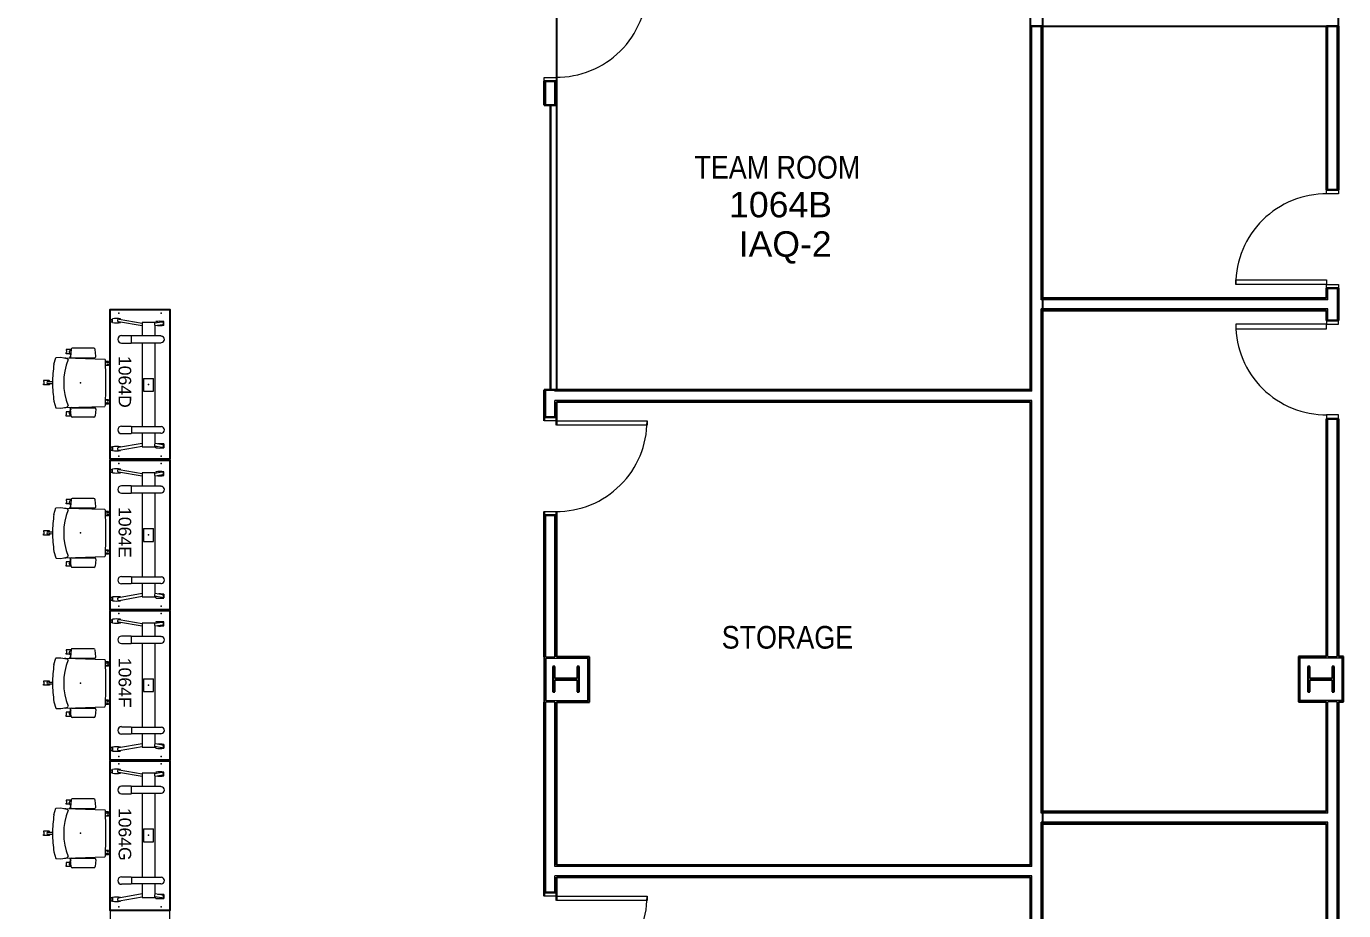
# Model space of a CAD drawing. Header units: millimetres. Extents: x -15988 to 119026, y 0 to 105082.
# Drawn here: x 67349 to 80646, y 32134 to 41058 of the extents above; entities that cross this region are included whole.
import ezdxf
from ezdxf.enums import TextEntityAlignment as Align

# ---------------------------------------------------------------- set-up
doc = ezdxf.new("R2010")
doc.units = ezdxf.units.MM
doc.header["$LTSCALE"] = 25
doc.header["$MEASUREMENT"] = 0
doc.layers.add('PLANON_CONSTRUCTION', color=8, linetype='CONTINUOUS', lineweight=18)
doc.layers.add('PLANON_ROOM_NAME', color=8, linetype='CONTINUOUS', lineweight=18)
for name, color, linetype in [('PLANON_FLEXIBLE_WORKSPACES', 3, 'CONTINUOUS'), ('PLANON_IAQ_SENSOR_NUMBERS', 7, 'CONTINUOUS'), ('PLANON_SPACE_NUMBERS', 7, 'CONTINUOUS'), ('PLANON_SPACE_POLYLINES', 251, 'CONTINUOUS'), ('PLANON_WORKPLACE_ID', 7, 'CONTINUOUS')]:
    doc.layers.add(name, color=color, linetype=linetype)
doc.styles.add('Arial Unicode MS', font='', dxfattribs={"width": 0.85, "height": 228.6})
doc.styles.add('CADM-LOCN-STYLE', font='arial.ttf')
doc.styles.get('Arial Unicode MS').set_extended_font_data('Arial Unicode MS')

msp = doc.modelspace()

# ---------------------------------------------------------------- linework, layer by layer
at = {"layer": 'PLANON_CONSTRUCTION', "lineweight": 25}
for p, q in [((80595, 41058), (80595, 41181)), ((77608, 41058), (80595, 41058)), ((72577, 34695), (72576, 34695)), ((72576, 34695), (72576, 34238)), ((72665, 34598), (72665, 34341)), ((72685, 34598), (72665, 34598)), ((72685, 34476), (72685, 34598)), ((73033, 34695), (72701, 34695)), ((72930, 34598), (72910, 34598)), ((72910, 34598), (72910, 34476)), ((72930, 34341), (72930, 34598)), ((73033, 34238), (73033, 34695)), ((80472, 34698), (80189, 34698)), ((80189, 34698), (80189, 34241)), ((80285, 34598), (80285, 34341)), ((80305, 34598), (80285, 34598)), ((80305, 34476), (80305, 34598)), ((80550, 34598), (80530, 34598)), ((80530, 34598), (80530, 34476)), ((80550, 34341), (80550, 34598)), ((80646, 34698), (80595, 34698)), ((80646, 34241), (80646, 34698)), ((72910, 34476), (72685, 34476)), ((72685, 34341), (72685, 34464)), ((72685, 34464), (72910, 34464)), ((72910, 34464), (72910, 34341)), ((80530, 34476), (80305, 34476)), ((80305, 34341), (80305, 34464)), ((80305, 34464), (80530, 34464)), ((80530, 34464), (80530, 34341)), ((72665, 34341), (72685, 34341)), ((72910, 34341), (72930, 34341)), ((80285, 34341), (80305, 34341)), ((80530, 34341), (80550, 34341)), ((72576, 34238), (72577, 34238)), ((72701, 34238), (73033, 34238)), ((80189, 34241), (80472, 34241)), ((80595, 34241), (80646, 34241))]:
    msp.add_line(p, q, dxfattribs=at)
at = {"layer": 'PLANON_CONSTRUCTION', "lineweight": 30}
for p, q in [((77484, 41058), (77484, 37391)), ((77608, 41058), (77484, 41058)), ((77608, 38314), (77608, 41058)), ((80472, 41058), (80472, 39407)), ((80595, 41058), (80472, 41058)), ((80595, 39407), (80595, 41058)), ((72577, 40505), (72577, 40262)), ((72701, 40505), (72577, 40505)), ((72701, 40262), (72701, 40505)), ((72577, 40262), (72701, 40262)), ((80472, 39407), (80595, 39407)), ((80472, 38314), (77608, 38314)), ((80472, 38416), (80472, 38314)), ((80595, 38416), (80472, 38416)), ((80595, 38089), (80595, 38416)), ((77608, 38191), (80472, 38191)), ((77608, 33133), (77608, 38191)), ((80472, 38191), (80472, 38089)), ((80472, 38089), (80595, 38089)), ((72577, 37391), (72577, 37076)), ((77484, 37391), (72577, 37391)), ((72701, 37267), (77484, 37267)), ((72701, 37032), (72701, 37267)), ((77484, 37267), (77484, 32593)), ((72577, 37115), (72701, 37115)), ((80472, 37098), (80472, 34698)), ((80595, 37098), (80472, 37098)), ((80595, 34698), (80595, 37098)), ((72577, 36162), (72577, 34695)), ((72701, 36124), (72577, 36124)), ((72701, 34695), (72701, 36162)), ((72577, 34238), (72577, 32279)), ((72701, 32593), (72701, 34238)), ((80472, 34241), (80472, 33133)), ((80595, 31698), (80595, 34241)), ((80472, 33133), (77608, 33133)), ((77608, 30593), (77608, 33009)), ((77608, 33009), (80472, 33009)), ((80472, 33009), (80472, 31698)), ((77484, 32593), (72701, 32593)), ((72701, 32470), (77484, 32470)), ((72701, 32235), (72701, 32470)), ((77484, 32470), (77484, 26745)), ((72577, 32317), (72701, 32317))]:
    msp.add_line(p, q, dxfattribs=at)
at = {"layer": 'PLANON_CONSTRUCTION'}
for p, q in [((77500, 37375), (77500, 41058)), ((77592, 38299), (77592, 41058)), ((80487, 39407), (80487, 41058)), ((80580, 39407), (80580, 41058)), ((72577, 40543), (72701, 40543)), ((72577, 40505), (72577, 40543)), ((72701, 40505), (72577, 40505)), ((72593, 40262), (72593, 40505)), ((72685, 40262), (72685, 40505)), ((72701, 40543), (72701, 40505)), ((72646, 40262), (72633, 40262)), ((72633, 40262), (72633, 37391)), ((72646, 37391), (72646, 40262)), ((80472, 39407), (80595, 39407)), ((80472, 39369), (80472, 39407)), ((80595, 39369), (80472, 39369)), ((80595, 39407), (80595, 39369)), ((79557, 38499), (80472, 38499)), ((79557, 38454), (79557, 38499)), ((80472, 38454), (79557, 38454)), ((80472, 38499), (80472, 38454)), ((80472, 38454), (80595, 38454)), ((80472, 38416), (80472, 38454)), ((80595, 38454), (80595, 38416)), ((80487, 38299), (77592, 38299)), ((80595, 38416), (80472, 38416)), ((80487, 38299), (80487, 38416)), ((80580, 38416), (80580, 38089)), ((68196, 38200), (68196, 36684)), ((68797, 38200), (68196, 38200)), ((68797, 36684), (68797, 38200)), ((80487, 38207), (77592, 38207)), ((77592, 33117), (77592, 38207)), ((80487, 38089), (80487, 38207)), ((68202, 38073), (68202, 38101)), ((68202, 38101), (68219, 38101)), ((68219, 38073), (68202, 38073)), ((68219, 38068), (68219, 38107)), ((68518, 38034), (68280, 38076)), ((68285, 38103), (68519, 38062)), ((68299, 38100), (68299, 38107)), ((68299, 38068), (68299, 38072)), ((68520, 38068), (68517, 38012)), ((68646, 38068), (68520, 38068)), ((68650, 38012), (68646, 38068)), ((68717, 38074), (68647, 38062)), ((68722, 38047), (68648, 38034)), ((68656, 38079), (68656, 38063)), ((68736, 38040), (68736, 38079)), ((79557, 38051), (79557, 38006)), ((80472, 38051), (79557, 38051)), ((80595, 38089), (80472, 38089)), ((80472, 38089), (80472, 38051)), ((80472, 38006), (80472, 38051)), ((80472, 38051), (80595, 38051)), ((80595, 38051), (80595, 38089)), ((68408, 37936), (68310, 37936)), ((68410, 37927), (68408, 37936)), ((68707, 37933), (68409, 37933)), ((68410, 37870), (68410, 37927)), ((68517, 38012), (68517, 37995)), ((68517, 37995), (68517, 37933)), ((68650, 37995), (68650, 38012)), ((68650, 37933), (68650, 37995)), ((68707, 37933), (68713, 37932)), ((79557, 38006), (80472, 38006)), ((67752, 37797, 0), (67750, 37796, 0)), ((67750, 37796, 0), (67750, 37787, 0)), ((67750, 37787, 0), (67751, 37787, 0)), ((67750, 37756, 0), (67750, 37765, 0)), ((67750, 37765, 0), (67751, 37765, 0)), ((67751, 37787, 0), (67756, 37787, 0)), ((67751, 37765, 0), (67756, 37765, 0)), ((67802, 37797, 0), (67752, 37797, 0)), ((67756, 37787, 0), (67756, 37765, 0)), ((67803, 37800), (67796, 37724)), ((68032, 37809), (67813, 37809)), ((68050, 37728), (68044, 37796)), ((68310, 37862), (68408, 37862)), ((68408, 37862), (68410, 37870)), ((68409, 37865), (68707, 37865)), ((68517, 37865), (68517, 37018)), ((68650, 37018), (68650, 37865)), ((68707, 37865), (68713, 37866)), ((67628, 37649), (67647, 37714)), ((67647, 37714), (67649, 37716)), ((67649, 37716), (67698, 37718)), ((67698, 37718), (67758, 37707)), ((67734, 37712), (67747, 37713)), ((67747, 37713), (68140, 37700)), ((67752, 37754, 0), (67750, 37756, 0)), ((67790, 37754, 0), (67752, 37754, 0)), ((67789, 37712), (67797, 37736)), ((67792, 37748), (67796, 37733)), ((67807, 37713), (68039, 37714)), ((67867, 37709), (67868, 37713)), ((68178, 37677, 0), (68147, 37677, 0)), ((68149, 37631), (68150, 37632)), ((68178, 37634, 0), (68153, 37634, 0)), ((68174, 37666, 0), (68174, 37661, 0)), ((68179, 37666, 0), (68174, 37666, 0)), ((68174, 37650, 0), (68174, 37645, 0)), ((68179, 37645, 0), (68174, 37645, 0)), ((68180, 37675, 0), (68178, 37677, 0)), ((68180, 37636, 0), (68178, 37634, 0)), ((68180, 37667, 0), (68179, 37666, 0)), ((68180, 37645, 0), (68179, 37645, 0)), ((68180, 37667, 0), (68180, 37675, 0)), ((68180, 37645, 0), (68180, 37636, 0)), ((68533, 37505), (68533, 37375)), ((68533, 37505), (68633, 37505)), ((68633, 37375), (68633, 37505)), ((67523, 37483), (67522, 37481)), ((67522, 37481), (67522, 37473)), ((67522, 37473), (67522, 37472)), ((67522, 37472), (67528, 37472)), ((67522, 37450), (67522, 37451)), ((67522, 37451), (67528, 37451)), ((67522, 37442), (67522, 37450)), ((67523, 37440), (67522, 37442)), ((67580, 37483), (67523, 37483)), ((67580, 37440), (67523, 37440)), ((67528, 37451), (67528, 37472)), ((67582, 37481), (67580, 37483)), ((67582, 37442), (67580, 37440)), ((67582, 37473), (67582, 37481)), ((67582, 37450), (67582, 37442)), ((67591, 37472), (67614, 37473)), ((67614, 37450), (67591, 37450)), ((68533, 37375), (68633, 37375)), ((72593, 37115), (72593, 37391)), ((72633, 37391), (72646, 37391)), ((72685, 37375), (72685, 37391)), ((77500, 37375), (72685, 37375)), ((67628, 37274), (67647, 37209)), ((68178, 37246, 0), (68147, 37246, 0)), ((68149, 37292), (68150, 37291)), ((68178, 37289, 0), (68153, 37289, 0)), ((68174, 37273, 0), (68174, 37278, 0)), ((68179, 37278, 0), (68174, 37278, 0)), ((68174, 37256, 0), (68174, 37262, 0)), ((68179, 37256, 0), (68174, 37256, 0)), ((68180, 37287, 0), (68178, 37289, 0)), ((68180, 37247, 0), (68178, 37246, 0)), ((68180, 37278, 0), (68179, 37278, 0)), ((68180, 37256, 0), (68179, 37256, 0)), ((68180, 37278, 0), (68180, 37287, 0)), ((68180, 37256, 0), (68180, 37247, 0)), ((77500, 37283), (72685, 37283)), ((72685, 37115), (72685, 37283)), ((77500, 32578), (77500, 37283)), ((67647, 37209), (67649, 37207)), ((67649, 37207), (67698, 37205)), ((67698, 37205), (67758, 37216)), ((67734, 37211), (67747, 37210)), ((67747, 37210), (68140, 37223)), ((67752, 37169, 0), (67750, 37167, 0)), ((67750, 37167, 0), (67750, 37158, 0)), ((67750, 37158, 0), (67751, 37158, 0)), ((67750, 37127, 0), (67750, 37136, 0)), ((67750, 37136, 0), (67751, 37136, 0)), ((67752, 37125, 0), (67750, 37127, 0)), ((67751, 37158, 0), (67756, 37158, 0)), ((67751, 37136, 0), (67756, 37136, 0)), ((67790, 37169, 0), (67752, 37169, 0)), ((67802, 37125, 0), (67752, 37125, 0)), ((67756, 37136, 0), (67756, 37158, 0)), ((67789, 37211), (67797, 37187)), ((67792, 37175), (67796, 37190)), ((67803, 37123), (67796, 37199)), ((67807, 37209), (68039, 37209)), ((68032, 37114), (67813, 37114)), ((67867, 37214), (67868, 37209)), ((68050, 37195), (68044, 37127)), ((72577, 37115), (72701, 37115)), ((72577, 37076), (72577, 37115)), ((72701, 37115), (72701, 37076)), ((80595, 37137), (80472, 37137)), ((80472, 37137), (80472, 37098)), ((80472, 37098), (80595, 37098)), ((80487, 34698), (80487, 37098)), ((80580, 34698), (80580, 37098)), ((80595, 37098), (80595, 37137)), ((68310, 37022), (68408, 37022)), ((68408, 37022), (68410, 37013)), ((68409, 37018), (68707, 37018)), ((68410, 37013), (68410, 36956)), ((68707, 37018), (68713, 37018)), ((72701, 37076), (72577, 37076)), ((72701, 37032), (72701, 37076)), ((72701, 37076), (73616, 37076)), ((73616, 37032), (72701, 37032)), ((73616, 37076), (73616, 37032)), ((68518, 36849), (68280, 36808)), ((68408, 36947), (68310, 36947)), ((68410, 36956), (68408, 36947)), ((68707, 36951), (68409, 36951)), ((68517, 36951), (68517, 36872)), ((68517, 36889), (68517, 36872)), ((68517, 36872), (68520, 36815)), ((68646, 36815), (68650, 36872)), ((68722, 36836), (68648, 36849)), ((68650, 36872), (68650, 36951)), ((68650, 36872), (68650, 36889)), ((68707, 36951), (68713, 36951)), ((68736, 36843), (68736, 36805)), ((68219, 36810), (68202, 36810)), ((68202, 36810), (68202, 36782)), ((68202, 36782), (68219, 36782)), ((68219, 36815), (68219, 36776)), ((68285, 36780), (68519, 36822)), ((68299, 36815), (68299, 36811)), ((68299, 36783), (68299, 36776)), ((68520, 36815), (68646, 36815)), ((68717, 36809), (68647, 36822)), ((68656, 36805), (68656, 36820)), ((68196, 36684), (68196, 35168)), ((68797, 36684), (68196, 36684)), ((68196, 36684), (68797, 36684)), ((68202, 36557), (68202, 36586)), ((68202, 36586), (68219, 36586)), ((68219, 36552), (68219, 36591)), ((68285, 36587), (68519, 36546)), ((68299, 36584), (68299, 36591)), ((68797, 35168), (68797, 36684)), ((68219, 36557), (68202, 36557)), ((68518, 36518), (68280, 36560)), ((68299, 36552), (68299, 36556)), ((68520, 36552), (68517, 36496)), ((68517, 36496), (68517, 36479)), ((68517, 36479), (68517, 36417)), ((68646, 36552), (68520, 36552)), ((68650, 36496), (68646, 36552)), ((68717, 36559), (68647, 36546)), ((68722, 36531), (68648, 36518)), ((68650, 36479), (68650, 36496)), ((68650, 36417), (68650, 36479)), ((68656, 36563), (68656, 36548)), ((68736, 36524), (68736, 36563)), ((68408, 36421), (68310, 36420)), ((68310, 36346), (68408, 36346)), ((68410, 36411), (68408, 36421)), ((68408, 36346), (68410, 36354)), ((68707, 36417), (68409, 36417)), ((68409, 36349), (68707, 36349)), ((68410, 36354), (68410, 36411)), ((68517, 36349), (68517, 35503)), ((68650, 35503), (68650, 36349)), ((68707, 36417), (68713, 36416)), ((68707, 36349), (68713, 36350)), ((67628, 36133), (67647, 36198)), ((67647, 36198), (67649, 36200)), ((67649, 36200), (67698, 36202)), ((67698, 36202), (67758, 36191)), ((67734, 36196), (67747, 36197)), ((67747, 36197), (68140, 36184)), ((67752, 36282, 0), (67750, 36280, 0)), ((67750, 36280, 0), (67750, 36271, 0)), ((67750, 36271, 0), (67751, 36271, 0)), ((67750, 36240, 0), (67750, 36249, 0)), ((67750, 36249, 0), (67751, 36249, 0)), ((67752, 36238, 0), (67750, 36240, 0)), ((67751, 36271, 0), (67756, 36271, 0)), ((67751, 36249, 0), (67756, 36249, 0)), ((67802, 36282, 0), (67752, 36282, 0)), ((67790, 36238, 0), (67752, 36238, 0)), ((67756, 36271, 0), (67756, 36249, 0)), ((67789, 36196), (67797, 36220)), ((67792, 36232), (67796, 36217)), ((67803, 36284), (67796, 36208)), ((67807, 36198), (68039, 36198)), ((68032, 36293), (67813, 36293)), ((67867, 36193), (67868, 36198)), ((68050, 36212), (68044, 36280)), ((68178, 36162, 0), (68147, 36162, 0)), ((68149, 36115), (68150, 36116)), ((68178, 36118, 0), (68153, 36118, 0)), ((68174, 36151, 0), (68174, 36145, 0)), ((68179, 36151, 0), (68174, 36151, 0)), ((68174, 36134, 0), (68174, 36129, 0)), ((68179, 36129, 0), (68174, 36129, 0)), ((68180, 36160, 0), (68178, 36162, 0)), ((68180, 36120, 0), (68178, 36118, 0)), ((68180, 36151, 0), (68179, 36151, 0)), ((68180, 36129, 0), (68179, 36129, 0)), ((68180, 36151, 0), (68180, 36160, 0)), ((68180, 36129, 0), (68180, 36120, 0)), ((72577, 36162), (72701, 36162)), ((72577, 36124), (72577, 36162)), ((72701, 36124), (72577, 36124)), ((72593, 34695), (72593, 36124)), ((72685, 34695), (72685, 36124)), ((72701, 36162), (72701, 36124)), ((67523, 35967), (67522, 35965)), ((67522, 35965), (67522, 35957)), ((67522, 35957), (67522, 35956)), ((67522, 35956), (67528, 35956)), ((67522, 35934), (67522, 35935)), ((67522, 35935), (67528, 35935)), ((67522, 35926), (67522, 35934)), ((67523, 35924), (67522, 35926)), ((67580, 35967), (67523, 35967)), ((67580, 35924), (67523, 35924)), ((67528, 35935), (67528, 35956)), ((67582, 35965), (67580, 35967)), ((67582, 35926), (67580, 35924)), ((67582, 35957), (67582, 35965)), ((67582, 35934), (67582, 35926)), ((67591, 35957), (67614, 35957)), ((67614, 35934), (67591, 35935)), ((68533, 35990), (68533, 35859)), ((68533, 35990), (68633, 35990)), ((68633, 35859), (68633, 35990)), ((68149, 35776), (68150, 35775)), ((68178, 35773, 0), (68153, 35773, 0)), ((68180, 35771, 0), (68178, 35773, 0)), ((68180, 35762, 0), (68180, 35771, 0)), ((68533, 35859), (68633, 35859)), ((67628, 35758), (67647, 35693)), ((67647, 35693), (67649, 35691)), ((67649, 35691), (67698, 35689)), ((67698, 35689), (67758, 35700)), ((67734, 35695), (67747, 35694)), ((67747, 35694), (68140, 35708)), ((67752, 35653, 0), (67750, 35651, 0)), ((67750, 35651, 0), (67750, 35642, 0)), ((67750, 35642, 0), (67751, 35642, 0)), ((67751, 35642, 0), (67756, 35642, 0)), ((67790, 35653, 0), (67752, 35653, 0)), ((67756, 35620, 0), (67756, 35642, 0)), ((67789, 35695), (67797, 35671)), ((67792, 35659), (67796, 35674)), ((67803, 35607), (67796, 35683)), ((67807, 35694), (68039, 35693)), ((67867, 35698), (67868, 35694)), ((68050, 35679), (68044, 35611)), ((68178, 35730, 0), (68147, 35730, 0)), ((68174, 35757, 0), (68174, 35762, 0)), ((68179, 35762, 0), (68174, 35762, 0)), ((68174, 35741, 0), (68174, 35746, 0)), ((68179, 35741, 0), (68174, 35741, 0)), ((68180, 35732, 0), (68178, 35730, 0)), ((68180, 35762, 0), (68179, 35762, 0)), ((68180, 35740, 0), (68179, 35741, 0)), ((68180, 35740, 0), (68180, 35732, 0)), ((67750, 35612, 0), (67750, 35620, 0)), ((67750, 35620, 0), (67751, 35620, 0)), ((67752, 35610, 0), (67750, 35612, 0)), ((67751, 35620, 0), (67756, 35620, 0)), ((67802, 35610, 0), (67752, 35610, 0)), ((68032, 35598), (67813, 35598)), ((68310, 35506), (68408, 35506)), ((68408, 35506), (68410, 35497)), ((68408, 35431), (68310, 35431)), ((68410, 35441), (68408, 35431)), ((68409, 35503), (68707, 35503)), ((68707, 35435), (68409, 35435)), ((68410, 35497), (68410, 35441)), ((68517, 35435), (68517, 35356)), ((68517, 35373), (68517, 35356)), ((68650, 35356), (68650, 35435)), ((68650, 35356), (68650, 35373)), ((68707, 35503), (68713, 35502)), ((68707, 35435), (68713, 35436)), ((68219, 35294), (68202, 35294)), ((68202, 35294), (68202, 35266)), ((68202, 35266), (68219, 35266)), ((68219, 35299), (68219, 35261)), ((68518, 35333), (68280, 35292)), ((68285, 35264), (68519, 35306)), ((68299, 35299), (68299, 35295)), ((68299, 35267), (68299, 35261)), ((68517, 35356), (68520, 35299)), ((68520, 35299), (68646, 35299)), ((68646, 35299), (68650, 35356)), ((68717, 35293), (68647, 35306)), ((68722, 35320), (68648, 35333)), ((68656, 35289), (68656, 35304)), ((68736, 35328), (68736, 35289)), ((68196, 35168), (68196, 33652)), ((68797, 35168), (68196, 35168)), ((68196, 35168), (68797, 35168)), ((68797, 33652), (68797, 35168)), ((68202, 35041), (68202, 35070)), ((68202, 35070), (68219, 35070)), ((68219, 35041), (68202, 35041)), ((68219, 35036), (68219, 35075)), ((68518, 35003), (68280, 35044)), ((68285, 35071), (68519, 35030)), ((68299, 35069), (68299, 35075)), ((68299, 35036), (68299, 35040)), ((68520, 35036), (68517, 34980)), ((68517, 34980), (68517, 34963)), ((68646, 35036), (68520, 35036)), ((68650, 34980), (68646, 35036)), ((68717, 35043), (68647, 35030)), ((68722, 35016), (68648, 35003)), ((68650, 34963), (68650, 34980)), ((68656, 35047), (68656, 35032)), ((68736, 35008), (68736, 35047)), ((68408, 34905), (68310, 34905)), ((68410, 34895), (68408, 34905)), ((68408, 34830), (68410, 34839)), ((68707, 34901), (68409, 34901)), ((68410, 34839), (68410, 34895)), ((68517, 34963), (68517, 34901)), ((68650, 34901), (68650, 34963)), ((68707, 34901), (68713, 34900)), ((67752, 34766, 0), (67750, 34764, 0)), ((67750, 34764, 0), (67750, 34755, 0)), ((67750, 34755, 0), (67751, 34755, 0)), ((67750, 34724, 0), (67750, 34733, 0)), ((67750, 34733, 0), (67751, 34733, 0)), ((67752, 34722, 0), (67750, 34724, 0)), ((67751, 34755, 0), (67756, 34755, 0)), ((67751, 34733, 0), (67756, 34733, 0)), ((67802, 34766, 0), (67752, 34766, 0)), ((67790, 34722, 0), (67752, 34722, 0)), ((67756, 34755, 0), (67756, 34733, 0)), ((67792, 34717), (67796, 34701)), ((67803, 34768), (67796, 34693)), ((68032, 34777), (67813, 34777)), ((68050, 34696), (68044, 34764)), ((68310, 34830), (68408, 34830)), ((68409, 34833), (68707, 34833)), ((68517, 34833), (68517, 33987)), ((68650, 33987), (68650, 34833)), ((68707, 34833), (68713, 34834)), ((67628, 34617), (67647, 34682)), ((67647, 34682), (67649, 34684)), ((67649, 34684), (67698, 34686)), ((67698, 34686), (67758, 34675)), ((67734, 34680), (67747, 34681)), ((67747, 34681), (68140, 34668)), ((67789, 34680), (67797, 34704)), ((67807, 34682), (68039, 34682)), ((67867, 34677), (67868, 34682)), ((68178, 34646, 0), (68147, 34646, 0)), ((68149, 34599), (68150, 34600)), ((68178, 34602, 0), (68153, 34602, 0)), ((68174, 34635, 0), (68174, 34629, 0)), ((68179, 34635, 0), (68174, 34635, 0)), ((68174, 34619, 0), (68174, 34613, 0)), ((68179, 34613, 0), (68174, 34613, 0)), ((68180, 34644, 0), (68178, 34646, 0)), ((68180, 34604, 0), (68178, 34602, 0)), ((68180, 34635, 0), (68179, 34635, 0)), ((68180, 34613, 0), (68179, 34613, 0)), ((68180, 34635, 0), (68180, 34644, 0)), ((68180, 34613, 0), (68180, 34604, 0)), ((72592, 34679), (72592, 34254)), ((73017, 34679), (72592, 34679)), ((72593, 34695), (72685, 34695)), ((73017, 34254), (73017, 34679)), ((80205, 34682), (80205, 34257)), ((80630, 34682), (80205, 34682)), ((80487, 34698), (80580, 34698)), ((80630, 34257), (80630, 34682)), ((67523, 34451), (67522, 34449)), ((67522, 34449), (67522, 34441)), ((67522, 34441), (67522, 34440)), ((67522, 34440), (67528, 34440)), ((67580, 34451), (67523, 34451)), ((67528, 34419), (67528, 34440)), ((67582, 34449), (67580, 34451)), ((67582, 34441), (67582, 34449)), ((67591, 34441), (67614, 34441)), ((68533, 34474), (68533, 34344)), ((68533, 34474), (68633, 34474)), ((68633, 34344), (68633, 34474)), ((67522, 34410), (67522, 34419)), ((67522, 34419), (67522, 34419)), ((67522, 34419), (67528, 34419)), ((67523, 34408), (67522, 34410)), ((67580, 34408), (67523, 34408)), ((67582, 34410), (67580, 34408)), ((67582, 34419), (67582, 34410)), ((67614, 34418), (67591, 34419)), ((68533, 34344), (68633, 34344)), ((67628, 34242), (67647, 34177)), ((67647, 34177), (67649, 34175)), ((67649, 34175), (67698, 34174)), ((67698, 34174), (67758, 34184)), ((67734, 34180), (67747, 34178)), ((67747, 34178), (68140, 34192)), ((67789, 34179), (67797, 34155)), ((67807, 34178), (68039, 34178)), ((67867, 34182), (67868, 34178)), ((68178, 34214, 0), (68147, 34214, 0)), ((68149, 34260), (68150, 34259)), ((68178, 34257, 0), (68153, 34257, 0)), ((68174, 34241, 0), (68174, 34246, 0)), ((68179, 34246, 0), (68174, 34246, 0)), ((68174, 34225, 0), (68174, 34230, 0)), ((68179, 34225, 0), (68174, 34225, 0)), ((68180, 34255, 0), (68178, 34257, 0)), ((68180, 34216, 0), (68178, 34214, 0)), ((68180, 34247, 0), (68179, 34246, 0)), ((68180, 34224, 0), (68179, 34225, 0)), ((68180, 34247, 0), (68180, 34255, 0)), ((68180, 34224, 0), (68180, 34216, 0)), ((72592, 34254), (73017, 34254)), ((72685, 34238), (72593, 34238)), ((72593, 32317), (72593, 34238)), ((72685, 32578), (72685, 34238)), ((80205, 34257), (80630, 34257)), ((80487, 33117), (80487, 34241)), ((80580, 34241), (80487, 34241)), ((80580, 31698), (80580, 34241)), ((67752, 34137, 0), (67750, 34135, 0)), ((67750, 34135, 0), (67750, 34127, 0)), ((67750, 34127, 0), (67751, 34126, 0)), ((67750, 34104, 0), (67751, 34105, 0)), ((67750, 34096, 0), (67750, 34104, 0)), ((67752, 34094, 0), (67750, 34096, 0)), ((67751, 34126, 0), (67756, 34126, 0)), ((67751, 34105, 0), (67756, 34105, 0)), ((67790, 34137, 0), (67752, 34137, 0)), ((67802, 34094, 0), (67752, 34094, 0)), ((67756, 34105, 0), (67756, 34126, 0)), ((67792, 34143), (67796, 34158)), ((67803, 34091), (67796, 34167)), ((68032, 34082), (67813, 34082)), ((68050, 34163), (68044, 34095)), ((68310, 33990), (68408, 33990)), ((68408, 33915), (68310, 33915)), ((68408, 33990), (68410, 33982)), ((68410, 33925), (68408, 33915)), ((68409, 33987), (68707, 33987)), ((68707, 33919), (68409, 33919)), ((68410, 33982), (68410, 33925)), ((68517, 33919), (68517, 33840)), ((68650, 33840), (68650, 33919)), ((68707, 33987), (68713, 33986)), ((68707, 33919), (68713, 33920)), ((68219, 33779), (68202, 33779)), ((68202, 33779), (68202, 33750)), ((68219, 33783), (68219, 33745)), ((68518, 33818), (68280, 33776)), ((68285, 33749), (68519, 33790)), ((68299, 33783), (68299, 33779)), ((68517, 33857), (68517, 33840)), ((68517, 33840), (68520, 33784)), ((68520, 33784), (68646, 33784)), ((68646, 33784), (68650, 33840)), ((68717, 33777), (68647, 33790)), ((68722, 33805), (68648, 33817)), ((68650, 33840), (68650, 33857)), ((68656, 33773), (68656, 33788)), ((68736, 33812), (68736, 33773)), ((68196, 33652), (68196, 32136)), ((68797, 33652), (68196, 33652)), ((68196, 33652), (68797, 33652)), ((68202, 33750), (68219, 33750)), ((68299, 33751), (68299, 33745)), ((68797, 32136), (68797, 33652)), ((68202, 33525), (68202, 33554)), ((68202, 33554), (68219, 33554)), ((68219, 33525), (68202, 33525)), ((68219, 33520), (68219, 33559)), ((68518, 33487), (68280, 33528)), ((68285, 33555), (68519, 33514)), ((68299, 33553), (68299, 33559)), ((68299, 33520), (68299, 33525)), ((68520, 33521), (68517, 33464)), ((68646, 33521), (68520, 33521)), ((68650, 33464), (68646, 33521)), ((68717, 33527), (68647, 33514)), ((68656, 33531), (68656, 33516)), ((68736, 33493), (68736, 33531)), ((68408, 33389), (68310, 33389)), ((68410, 33380), (68408, 33389)), ((68707, 33385), (68409, 33385)), ((68410, 33323), (68410, 33380)), ((68517, 33464), (68517, 33447)), ((68517, 33447), (68517, 33385)), ((68722, 33500), (68648, 33487)), ((68650, 33447), (68650, 33464)), ((68650, 33385), (68650, 33447)), ((68707, 33385), (68713, 33385)), ((67752, 33250, 0), (67750, 33248, 0)), ((67750, 33248, 0), (67750, 33239, 0)), ((67802, 33250, 0), (67752, 33250, 0)), ((67803, 33252), (67796, 33177)), ((68032, 33261), (67813, 33261)), ((68050, 33180), (68044, 33248)), ((68310, 33314), (68408, 33314)), ((68408, 33314), (68410, 33323)), ((68409, 33318), (68707, 33318)), ((68517, 33318), (68517, 32471)), ((68650, 32471), (68650, 33318)), ((68707, 33318), (68713, 33318)), ((67628, 33101), (67647, 33167)), ((67647, 33167), (67649, 33168)), ((67649, 33168), (67698, 33170)), ((67698, 33170), (67758, 33159)), ((67734, 33164), (67747, 33165)), ((67747, 33165), (68140, 33152)), ((67750, 33239, 0), (67751, 33239, 0)), ((67750, 33217, 0), (67751, 33218, 0)), ((67750, 33209, 0), (67750, 33217, 0)), ((67752, 33207, 0), (67750, 33209, 0)), ((67751, 33239, 0), (67756, 33239, 0)), ((67751, 33218, 0), (67756, 33218, 0)), ((67790, 33207, 0), (67752, 33207, 0)), ((67756, 33239, 0), (67756, 33218, 0)), ((67789, 33164), (67797, 33188)), ((67792, 33201), (67796, 33185)), ((67807, 33166), (68039, 33166)), ((67867, 33161), (67868, 33166)), ((68178, 33130, 0), (68147, 33130, 0)), ((68174, 33119, 0), (68174, 33113, 0)), ((68179, 33119, 0), (68174, 33119, 0)), ((68180, 33128, 0), (68178, 33130, 0)), ((68180, 33119, 0), (68179, 33119, 0)), ((68180, 33119, 0), (68180, 33128, 0)), ((80487, 33117), (77592, 33117)), ((68149, 33084), (68150, 33084)), ((68178, 33087, 0), (68153, 33087, 0)), ((68174, 33103, 0), (68174, 33097, 0)), ((68179, 33097, 0), (68174, 33097, 0)), ((68180, 33088, 0), (68178, 33087, 0)), ((68180, 33097, 0), (68179, 33097, 0)), ((68180, 33097, 0), (68180, 33088, 0)), ((77592, 30577), (77592, 33025)), ((80487, 33025), (77592, 33025)), ((80487, 31698), (80487, 33025)), ((67523, 32935), (67522, 32934)), ((67522, 32934), (67522, 32925)), ((67522, 32925), (67522, 32925)), ((67522, 32925), (67528, 32925)), ((67522, 32894), (67522, 32903)), ((67522, 32903), (67522, 32903)), ((67522, 32903), (67528, 32903)), ((67523, 32892), (67522, 32894)), ((67580, 32935), (67523, 32935)), ((67580, 32892), (67523, 32892)), ((67528, 32903), (67528, 32925)), ((67582, 32934), (67580, 32935)), ((67582, 32894), (67580, 32892)), ((67582, 32925), (67582, 32934)), ((67582, 32903), (67582, 32894)), ((67591, 32925), (67614, 32925)), ((67614, 32902), (67591, 32903)), ((68533, 32958), (68533, 32828)), ((68533, 32958), (68633, 32958)), ((68633, 32828), (68633, 32958)), ((67628, 32726), (67647, 32661)), ((68149, 32744), (68150, 32743)), ((68178, 32741, 0), (68153, 32741, 0)), ((68174, 32725, 0), (68174, 32730, 0)), ((68179, 32730, 0), (68174, 32730, 0)), ((68174, 32709, 0), (68174, 32714, 0)), ((68180, 32739, 0), (68178, 32741, 0)), ((68180, 32731, 0), (68179, 32730, 0)), ((68180, 32731, 0), (68180, 32739, 0)), ((68533, 32828), (68633, 32828)), ((67647, 32661), (67649, 32659)), ((67649, 32659), (67698, 32658)), ((67698, 32658), (67758, 32668)), ((67734, 32664), (67747, 32662)), ((67747, 32662), (68140, 32676)), ((67752, 32621, 0), (67750, 32619, 0)), ((67750, 32619, 0), (67750, 32611, 0)), ((67750, 32611, 0), (67751, 32610, 0)), ((67750, 32588, 0), (67751, 32589, 0)), ((67750, 32580, 0), (67750, 32588, 0)), ((67752, 32578, 0), (67750, 32580, 0)), ((67751, 32610, 0), (67756, 32610, 0)), ((67751, 32589, 0), (67756, 32589, 0)), ((67790, 32621, 0), (67752, 32621, 0)), ((67802, 32578, 0), (67752, 32578, 0)), ((67756, 32589, 0), (67756, 32610, 0)), ((67789, 32664), (67797, 32639)), ((67792, 32627), (67796, 32642)), ((67803, 32576), (67796, 32651)), ((67807, 32662), (68039, 32662)), ((67867, 32666), (67868, 32662)), ((68050, 32647), (68044, 32579)), ((68178, 32698, 0), (68147, 32698, 0)), ((68179, 32709, 0), (68174, 32709, 0)), ((68180, 32700, 0), (68178, 32698, 0)), ((68180, 32708, 0), (68179, 32709, 0)), ((68180, 32708, 0), (68180, 32700, 0)), ((77500, 32578), (72685, 32578)), ((68032, 32567), (67813, 32567)), ((68310, 32474), (68408, 32474)), ((68408, 32474), (68410, 32466)), ((68409, 32471), (68707, 32471)), ((68410, 32466), (68410, 32409)), ((68707, 32471), (68713, 32470)), ((77500, 32486), (72685, 32486)), ((72685, 32317), (72685, 32486)), ((77500, 26729), (77500, 32486)), ((68408, 32400), (68310, 32400)), ((68410, 32409), (68408, 32400)), ((68707, 32403), (68409, 32403)), ((68517, 32403), (68517, 32324)), ((68517, 32341), (68517, 32324)), ((68517, 32324), (68520, 32268)), ((68646, 32268), (68650, 32324)), ((68650, 32324), (68650, 32403)), ((68650, 32324), (68650, 32341)), ((68707, 32403), (68713, 32404)), ((72577, 32317), (72701, 32317)), ((72577, 32279), (72577, 32317)), ((72701, 32317), (72701, 32279)), ((68219, 32263), (68202, 32263)), ((68202, 32263), (68202, 32234)), ((68202, 32234), (68219, 32234)), ((68219, 32267), (68219, 32229)), ((68518, 32302), (68280, 32260)), ((68285, 32233), (68519, 32274)), ((68299, 32267), (68299, 32263)), ((68299, 32235), (68299, 32229)), ((68520, 32268), (68646, 32268)), ((68717, 32262), (68647, 32274)), ((68722, 32289), (68648, 32302)), ((68656, 32257), (68656, 32273)), ((68736, 32296), (68736, 32257)), ((72701, 32279), (72577, 32279)), ((72701, 32235), (72701, 32279)), ((72701, 32279), (73616, 32279)), ((73616, 32235), (72701, 32235)), ((73616, 32279), (73616, 32235)), ((68196, 32136), (68196, 30620)), ((68797, 32136), (68196, 32136)), ((68196, 32136), (68797, 32136)), ((68797, 30620), (68797, 32136))]:
    msp.add_line(p, q, dxfattribs=at)
at = {"layer": 'PLANON_CONSTRUCTION', "lineweight": 9}
for centre, start, end in [((72701, 41458), 269.5, 0), ((80472, 38454), 89.5, 180), ((80472, 38051), 180, 270.5), ((72701, 37076), 269.5, 0), ((72701, 32279), 269.5, 0)]:
    msp.add_arc(centre, 914, start, end, dxfattribs=at)
at = {"layer": 'PLANON_CONSTRUCTION'}
for centre, radius, start, end in [((68259, 37812), 297, 82.2638, 97.7362), ((68259, 38363), 297, 262.2638, 277.7362), ((68283, 38089), 13.9, 79.9778, 260.0094), ((68696, 37784), 297, 82.2638, 97.7362), ((68696, 38335), 297, 265.403, 277.7362), ((68720, 38061), 13.8, 279.9035, 100.1286), ((68310, 37899), 37.4, 90.023, 269.977), ((68710, 37899), 33.4, 275.4576, 84.4289), ((67794, 37776), 11.4, 51.8778, 196.1887), ((67513, 37667), 290, 16.3651, 21.3925), ((67813, 37798), 10.4, 89.9787, 172.7665), ((68030, 37795), 14.1, 5.0564, 81.6035), ((68815, 37465), 1201, 171.1894, 180.1649), ((68371, 37461), 645, 158.7369, 201.2631), ((67757, 37695), 12.2, 2.3186, 84.5482), ((67807, 37724), 10.8, 179.3584, 268.1697), ((68039, 37725), 11.8, 270.0236, 12.7259), ((68134, 37688), 13, 1.3189, 61.3454), ((61457, 37461), 6694, 358.0569, 1.9431), ((67973, 37889), 290, 307.0998, 309.3925), ((68327, 37402), 290, 122.6079, 127.6347), ((68164, 37656), 11.4, 307.8113, 124.1887), ((67566, 37461), 11.4, 91.8113, 268.1887), ((67583, 37762), 290, 266.6075, 271.6349), ((67583, 37161), 290, 88.3653, 93.3921), ((68815, 37458), 1201, 179.8351, 188.8106), ((68134, 37235), 13, 298.6546, 358.6811), ((67973, 37034), 290, 50.6075, 52.9002), ((68327, 37521), 290, 232.3653, 237.3921), ((68164, 37267), 11.4, 235.8113, 52.1887), ((67757, 37228), 12.2, 275.4518, 357.6814), ((67513, 37256), 290, 338.6075, 343.6349), ((67794, 37147), 11.4, 163.8113, 308.1222), ((67807, 37199), 10.8, 91.8303, 180.6416), ((67813, 37125), 10.4, 187.2335, 270.0213), ((68030, 37128), 14.1, 278.3965, 354.9436), ((68039, 37198), 11.8, 347.2741, 89.9764), ((68310, 36985), 37.4, 90.023, 269.977), ((68710, 36985), 33.4, 275.5711, 84.5424), ((68696, 36549), 297, 82.2638, 94.597), ((68720, 36823), 13.8, 259.8714, 80.0965), ((68259, 36521), 297, 82.2638, 97.7362), ((68259, 37071), 297, 262.2638, 277.7362), ((68283, 36794), 13.9, 99.9906, 280.0222), ((68696, 37099), 297, 262.2638, 277.7362), ((68259, 36296), 297, 82.2638, 97.7362), ((68283, 36573), 13.9, 79.9778, 260.0094), ((68259, 36847), 297, 262.2638, 277.7362), ((68696, 36268), 297, 82.2638, 97.7362), ((68696, 36819), 297, 265.403, 277.7362), ((68720, 36545), 13.8, 279.9035, 100.1286), ((68310, 36383), 37.4, 90.023, 269.977), ((68710, 36383), 33.4, 275.4576, 84.4289), ((68371, 35946), 645, 158.7369, 201.2631), ((67757, 36179), 12.2, 2.3186, 84.5482), ((67794, 36260), 11.4, 51.8778, 196.1887), ((67513, 36151), 290, 16.3651, 21.3925), ((67807, 36208), 10.8, 179.3584, 268.1697), ((67813, 36283), 10.4, 89.9787, 172.7665), ((68030, 36279), 14.1, 5.0564, 81.6035), ((68039, 36209), 11.8, 270.0236, 12.7259), ((68134, 36172), 13, 1.3189, 61.3454), ((61457, 35946), 6694, 358.0569, 1.9431), ((68815, 35949), 1201, 171.1894, 180.1649), ((67973, 36373), 290, 307.0998, 309.3925), ((68327, 35886), 290, 122.6079, 127.6347), ((68164, 36140), 11.4, 307.8113, 124.1887), ((67566, 35946), 11.4, 91.8113, 268.1887), ((67583, 36246), 290, 266.6075, 271.6349), ((67583, 35645), 290, 88.3653, 93.3921), ((68815, 35942), 1201, 179.8351, 188.8106), ((68327, 36005), 290, 232.3653, 237.3921), ((67757, 35712), 12.2, 275.4518, 357.6814), ((67513, 35740), 290, 338.6075, 343.6349), ((67807, 35683), 10.8, 91.8303, 180.6416), ((68039, 35682), 11.8, 347.2741, 89.9764), ((68134, 35719), 13, 298.6546, 358.6811), ((67973, 35518), 290, 50.6075, 52.9002), ((68164, 35751), 11.4, 235.8113, 52.1887), ((67794, 35631), 11.4, 163.8113, 308.1222), ((67813, 35609), 10.4, 187.2335, 270.0213), ((68030, 35612), 14.1, 278.3965, 354.9436), ((68310, 35469), 37.4, 90.023, 269.977), ((68710, 35469), 33.4, 275.5711, 84.5424), ((68259, 35005), 297, 82.2638, 97.7362), ((68259, 35555), 297, 262.2638, 277.7362), ((68283, 35278), 13.9, 99.9906, 280.0222), ((68696, 35583), 297, 262.2638, 277.7362), ((68696, 35033), 297, 82.2638, 94.597), ((68720, 35307), 13.8, 259.8714, 80.0965), ((68259, 34780), 297, 82.2638, 97.7362), ((68259, 35331), 297, 262.2638, 277.7362), ((68283, 35057), 13.9, 79.9778, 260.0094), ((68696, 34753), 297, 82.2638, 97.7362), ((68696, 35303), 297, 265.403, 277.7362), ((68720, 35029), 13.8, 279.9035, 100.1286), ((68310, 34867), 37.4, 90.023, 269.977), ((68710, 34867), 33.4, 275.4576, 84.4289), ((67794, 34744), 11.4, 51.8778, 196.1887), ((67513, 34635), 290, 16.3651, 21.3925), ((67813, 34767), 10.4, 89.9787, 172.7665), ((68030, 34763), 14.1, 5.0564, 81.6035), ((68815, 34433), 1201, 171.1894, 180.1649), ((68371, 34430), 645, 158.7369, 201.2631), ((67757, 34663), 12.2, 2.3186, 84.5482), ((67807, 34692), 10.8, 179.3584, 268.1697), ((68039, 34694), 11.8, 270.0236, 12.7259), ((68134, 34656), 13, 1.3189, 61.3454), ((61457, 34430), 6694, 358.0569, 1.9431), ((67973, 34857), 290, 307.0998, 309.3925), ((68327, 34371), 290, 122.6079, 127.6347), ((68164, 34624), 11.4, 307.8113, 124.1887), ((67566, 34430), 11.4, 91.8113, 268.1887), ((67583, 34731), 290, 266.6075, 271.6349), ((67583, 34129), 290, 88.3653, 93.3921), ((68815, 34426), 1201, 179.8351, 188.8106), ((67757, 34196), 12.2, 275.4518, 357.6814), ((67807, 34167), 10.8, 91.8303, 180.6416), ((68039, 34166), 11.8, 347.2741, 89.9764), ((68134, 34203), 13, 298.6546, 358.6811), ((67973, 34002), 290, 50.6075, 52.9002), ((68327, 34489), 290, 232.3653, 237.3921), ((68164, 34236), 11.4, 235.8113, 52.1887), ((67513, 34225), 290, 338.6075, 343.6349), ((67794, 34116), 11.4, 163.8113, 308.1222), ((67813, 34093), 10.4, 187.2335, 270.0213), ((68030, 34096), 14.1, 278.3965, 354.9436), ((68310, 33953), 37.4, 90.023, 269.977), ((68710, 33953), 33.4, 275.5711, 84.5424), ((68259, 33489), 297, 82.2638, 97.7362), ((68283, 33762), 13.9, 99.9906, 280.0222), ((68696, 33517), 297, 82.2638, 94.597), ((68720, 33791), 13.8, 259.8714, 80.0965), ((68259, 34039), 297, 262.2638, 277.7362), ((68696, 34068), 297, 262.2638, 277.7362), ((68259, 33265), 297, 82.2638, 97.7362), ((68259, 33815), 297, 262.2638, 277.7362), ((68283, 33542), 13.9, 79.9778, 260.0094), ((68696, 33237), 297, 82.2638, 97.7362), ((68720, 33513), 13.8, 279.9035, 100.1286), ((68310, 33351), 37.4, 90.023, 269.977), ((68696, 33787), 297, 265.403, 277.7362), ((68710, 33351), 33.4, 275.4576, 84.4289), ((67813, 33251), 10.4, 89.9787, 172.7665), ((68030, 33247), 14.1, 5.0564, 81.6035), ((68371, 32914), 645, 158.7369, 201.2631), ((67757, 33147), 12.2, 2.3186, 84.5482), ((67794, 33228), 11.4, 51.8778, 196.1887), ((67513, 33119), 290, 16.3651, 21.3925), ((67807, 33177), 10.8, 179.3584, 268.1697), ((68039, 33178), 11.8, 270.0236, 12.7259), ((68134, 33141), 13, 1.3189, 61.3454), ((61457, 32914), 6694, 358.0569, 1.9431), ((67973, 33342), 290, 307.0998, 309.3925), ((68164, 33108), 11.4, 307.8113, 124.1887), ((68815, 32917), 1201, 171.1894, 180.1649), ((68327, 32855), 290, 122.6079, 127.6347), ((67566, 32914), 11.4, 91.8113, 268.1887), ((67583, 33215), 290, 266.6075, 271.6349), ((67583, 32613), 290, 88.3653, 93.3921), ((68815, 32910), 1201, 179.8351, 188.8106), ((67973, 32486), 290, 50.6075, 52.9002), ((68327, 32973), 290, 232.3653, 237.3921), ((68164, 32720), 11.4, 235.8113, 52.1887), ((67757, 32680), 12.2, 275.4518, 357.6814), ((67513, 32709), 290, 338.6075, 343.6349), ((67794, 32600), 11.4, 163.8113, 308.1222), ((67807, 32651), 10.8, 91.8303, 180.6416), ((68030, 32581), 14.1, 278.3965, 354.9436), ((68039, 32650), 11.8, 347.2741, 89.9764), ((68134, 32687), 13, 298.6546, 358.6811), ((67813, 32577), 10.4, 187.2335, 270.0213), ((68310, 32437), 37.4, 90.023, 269.977), ((68710, 32437), 33.4, 275.5711, 84.5424), ((68259, 31973), 297, 82.2638, 97.7362), ((68259, 32523), 297, 262.2638, 277.7362), ((68283, 32246), 13.9, 99.9906, 280.0222), ((68696, 32552), 297, 262.2638, 277.7362), ((68696, 32001), 297, 82.2638, 94.597), ((68720, 32275), 13.8, 259.8714, 80.0965)]:
    msp.add_arc(centre, radius, start, end, dxfattribs=at)
for p in [(68196, 38200), (68284, 38163), (68710, 38163), (68797, 38200), (67896, 37461), (68583, 37442), (68284, 36721), (68710, 36721), (68196, 36684), (68196, 36684), (68284, 36647), (68710, 36647), (68797, 36684), (68797, 36684), (67896, 35946), (68583, 35926), (68196, 35168), (68196, 35168), (68284, 35205), (68284, 35131), (68710, 35205), (68710, 35131), (68797, 35168), (68797, 35168), (67896, 34430), (68583, 34410), (68196, 33652), (68196, 33652), (68284, 33689), (68710, 33689), (68797, 33652), (68797, 33652), (68284, 33615), (68710, 33615), (67896, 32914), (68583, 32894), (68196, 32136), (68196, 32136), (68284, 32173), (68710, 32173), (68797, 32136), (68797, 32136)]:
    msp.add_point(p, dxfattribs=at)
at = {"layer": 'PLANON_FLEXIBLE_WORKSPACES', "ltscale": 0.25}
for points in [[(68196, 38200), (68797, 38200), (68797, 36689), (68196, 36689)], [(68196, 36679), (68797, 36679), (68797, 35168), (68196, 35168)], [(68196, 35163), (68797, 35163), (68797, 33652), (68196, 33652)], [(68196, 33647), (68797, 33647), (68797, 32136), (68196, 32136)]]:
    msp.add_lwpolyline(points, close=True, dxfattribs=at)
at = {"layer": 'PLANON_SPACE_POLYLINES', "ltscale": 0.25}
for points in [[(57329, 26621), (57329, 42315), (77608, 42315), (77608, 26621)], [(72701, 41858), (72701, 37391), (77484, 37391), (77484, 42191), (73026, 42191), (73026, 41858)]]:
    msp.add_lwpolyline(points, close=True, dxfattribs=at)

# ---------------------------------------------------------------- texts
at = {"layer": 'PLANON_IAQ_SENSOR_NUMBERS', "style": 'CADM-LOCN-STYLE'}
msp.add_text('IAQ-2', height=257, dxfattribs=at).set_placement((75009, 38861), align=Align.MIDDLE_CENTER)
at = {"layer": 'PLANON_ROOM_NAME', "style": 'Arial Unicode MS', "width": 0.85}
for s, p in [('TEAM ROOM', (74093, 39521)), ('STORAGE', (74368, 34778))]:
    msp.add_text(s, height=228.6, dxfattribs=at).set_placement(p)
at = {"layer": 'PLANON_SPACE_NUMBERS', "style": 'CADM-LOCN-STYLE'}
msp.add_text('1064B', height=257, dxfattribs=at).set_placement((74962, 39259), align=Align.MIDDLE_CENTER)
at = {"layer": 'PLANON_WORKPLACE_ID', "style": 'CADM-LOCN-STYLE'}
for s, p in [('1064D', (68344, 37470)), ('1064E', (68344, 35950)), ('1064F', (68344, 34434)), ('1064G', (68344, 32904))]:
    msp.add_text(s, height=127, rotation=270, dxfattribs=at).set_placement(p, align=Align.MIDDLE_CENTER)

doc.saveas('drawing.dxf')
